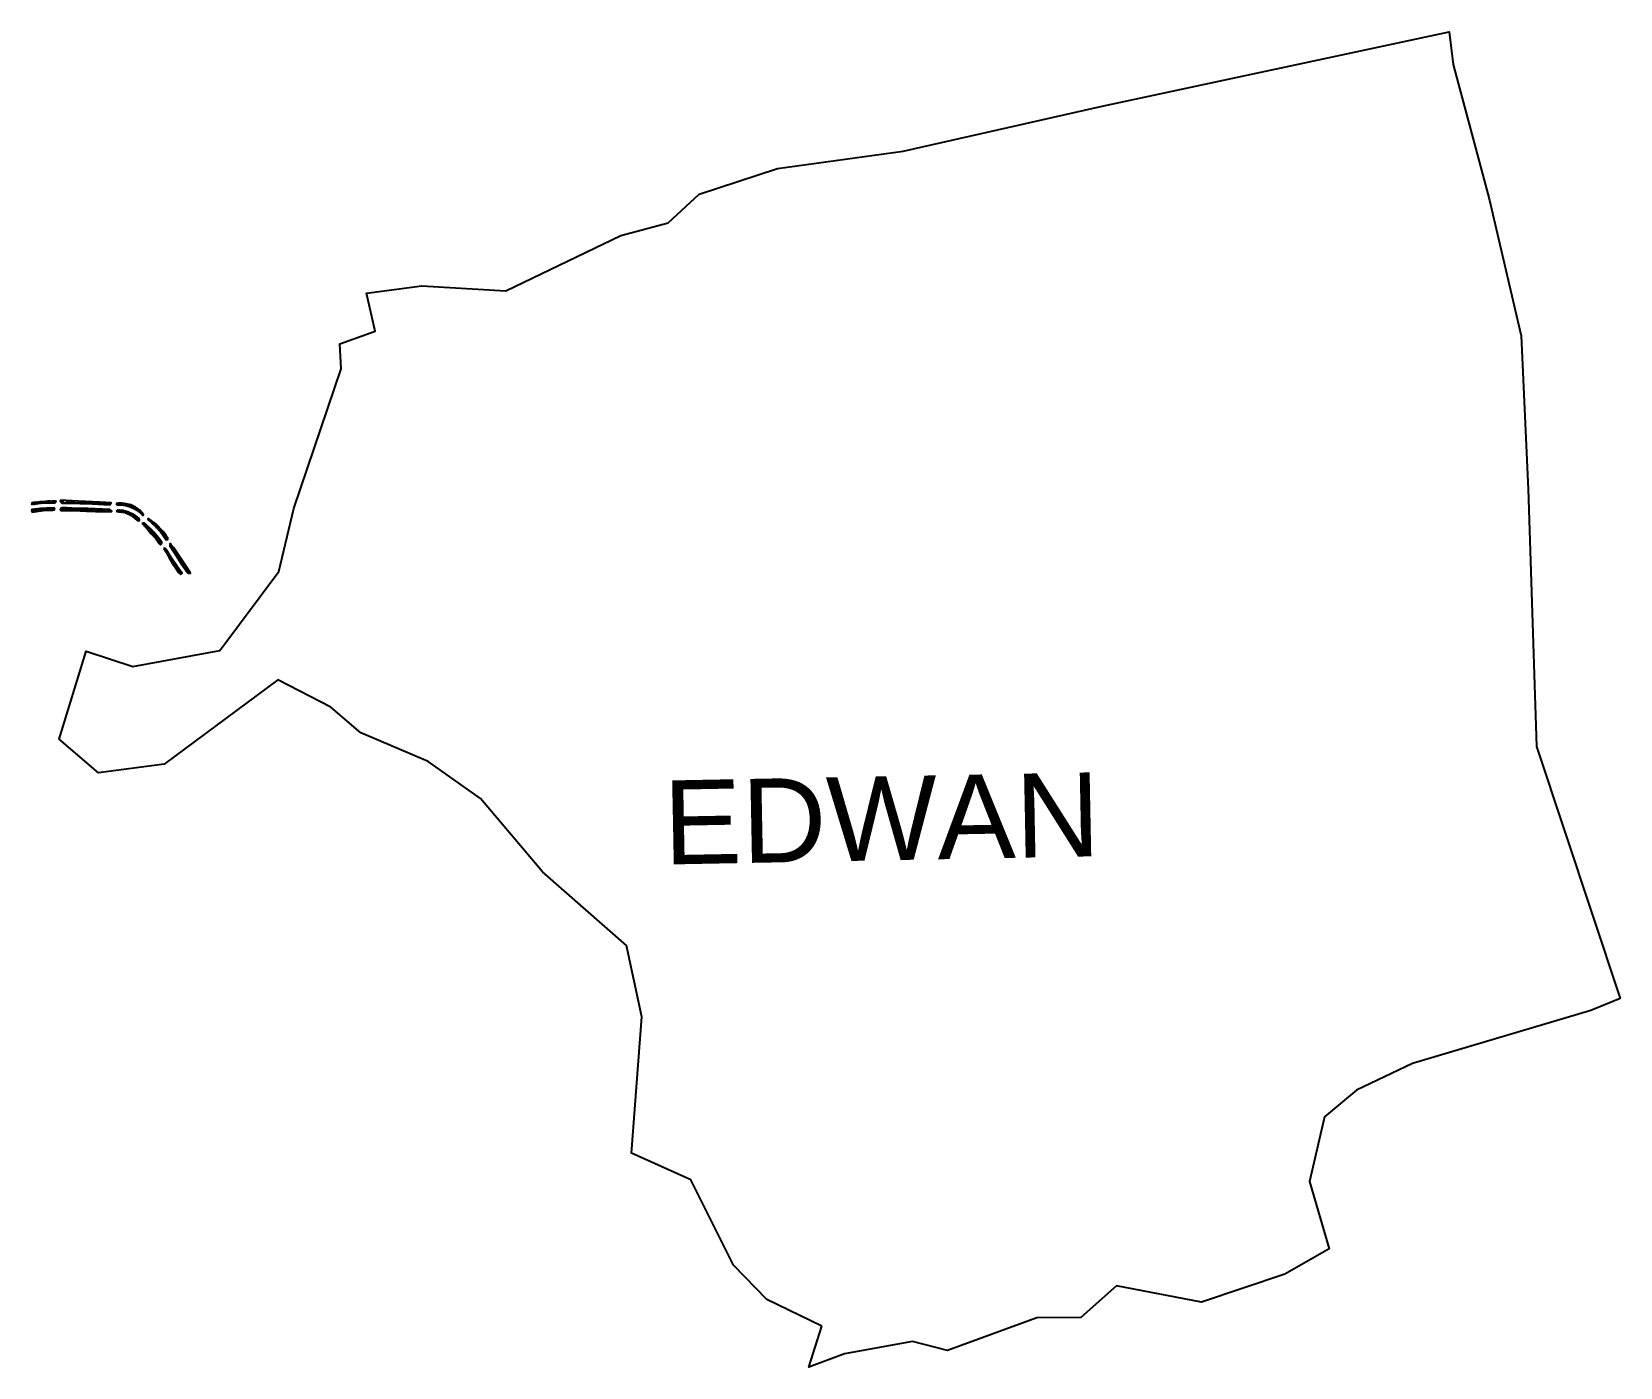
# Model space of a CAD drawing. Header units: metres. Extents: x 260805 to 262862, y 2161505 to 2163234.
import ezdxf

# ---------------------------------------------------------------- set-up
doc = ezdxf.new("R2010")
doc.units = ezdxf.units.M
doc.header["$MEASUREMENT"] = 0
for name, color, linetype in [('BREAKWATER', 6, 'Continuous'), ('village', 3, 'Continuous'), ('VILLAGE NAME', 250, 'Continuous')]:
    doc.layers.add(name, color=color, linetype=linetype)
doc.styles.get("Standard").update_dxf_attribs({"font": 'arial.ttf'})
pattern_1 = [(60, (0, 0), (-15.239999994, -3e-09), [13.97, -1.27]), (180, (0, 0), (7.62, -13.19822715), [13.97, -1.27]), (300, (0, 0), (15.239999994, -3e-09), [13.97, -1.27]), (60, (1.27, 0), (-15.239999994, -3e-09), [2.54, -12.7]), (300, (1.27, 0), (15.239999994, -3e-09), [2.54, -12.7]), (60, (-0.635, 1.1), (-15.239999994, -3e-09), [2.54, -12.7]), (180, (-0.635, 1.1), (7.62, -13.19822715), [2.54, -12.7]), (300, (-0.635, -1.1), (15.239999994, -3e-09), [2.54, -12.7]), (180, (-0.635, -1.1), (7.62, -13.19822715), [2.54, -12.7]), (60, (-5.08, 0), (-15.239999994, -3e-09), [2.54, -12.7]), (300, (-5.08, 0), (15.239999994, -3e-09), [2.54, -12.7]), (60, (2.54, -4.4), (-15.239999994, -3e-09), [2.54, -12.7]), (180, (2.54, -4.4), (7.62, -13.19822715), [2.54, -12.7]), (300, (2.54, 4.4), (15.239999994, -3e-09), [2.54, -12.7]), (180, (2.54, 4.4), (7.62, -13.19822715), [2.54, -12.7]), (0, (2.54, 2.2), (-7.62, 13.19822715), [8.89, -6.35]), (0, (2.54, -2.2), (-7.62, 13.19822715), [8.89, -6.35]), (120, (0.635, 3.3), (-15.239999994, 3e-09), [8.89, -6.35]), (120, (-3.175, 1.1), (-15.239999994, 3e-09), [8.89, -6.35]), (240, (-3.175, -1.1), (7.619999994, -13.19822715), [8.89, -6.35]), (240, (0.635, -3.3), (7.619999994, -13.19822715), [8.89, -6.35])]
pattern_2 = [(60, (0, 0), (-3.0479999988, -7e-10), [2.794, -0.254]), (180, (0, 0), (1.524, -2.6396454294), [2.794, -0.254]), (300, (0, 0), (3.0479999988, -7e-10), [2.794, -0.254]), (60, (0.254, 0), (-3.0479999988, -7e-10), [0.508, -2.54]), (300, (0.254, 0), (3.0479999988, -7e-10), [0.508, -2.54]), (60, (-0.127, 0.22), (-3.0479999988, -7e-10), [0.508, -2.54]), (180, (-0.127, 0.22), (1.524, -2.6396454294), [0.508, -2.54]), (300, (-0.127, -0.22), (3.0479999988, -7e-10), [0.508, -2.54]), (180, (-0.127, -0.22), (1.524, -2.6396454294), [0.508, -2.54]), (60, (-1.016, 0), (-3.0479999988, -7e-10), [0.508, -2.54]), (300, (-1.016, 0), (3.0479999988, -7e-10), [0.508, -2.54]), (60, (0.508, -0.88), (-3.0479999988, -7e-10), [0.508, -2.54]), (180, (0.508, -0.88), (1.524, -2.6396454294), [0.508, -2.54]), (300, (0.508, 0.88), (3.0479999988, -7e-10), [0.508, -2.54]), (180, (0.508, 0.88), (1.524, -2.6396454294), [0.508, -2.54]), (0, (0.508, 0.44), (-1.524, 2.6396454294), [1.778, -1.27]), (0, (0.508, -0.44), (-1.524, 2.6396454294), [1.778, -1.27]), (120, (0.127, 0.66), (-3.0479999988, 7e-10), [1.778, -1.27]), (120, (-0.635, 0.22), (-3.0479999988, 7e-10), [1.778, -1.27]), (240, (-0.635, -0.22), (1.5239999988, -2.63964543), [1.778, -1.27]), (240, (0.127, -0.66), (1.5239999988, -2.63964543), [1.778, -1.27])]

msp = doc.modelspace()

# ---------------------------------------------------------------- hatches: boundary and pattern name
at = {"layer": 'BREAKWATER'}
h = msp.add_hatch(dxfattribs=at)
h.set_pattern_fill('ESCHER', color=256, scale=0.1)
h.set_pattern_definition(pattern_2)
h.paths.add_polyline_path([(260834.8, 2162623.5), (260823.8, 2162623.5), (260816.5, 2162623), (260810.2, 2162622.4), (260805.3, 2162621.9), (260805.5, 2162624.4), (260811, 2162624.9), (260816.5, 2162625.6), (260822.2, 2162626), (260831, 2162626.7), (260835.4, 2162626.7), (260836.6, 2162626.3), (260835.2, 2162624.5)])
h = msp.add_hatch(dxfattribs=at)
h.set_pattern_fill('ESCHER', color=256, scale=0.5)
h.set_pattern_definition(pattern_1)
h.paths.add_polyline_path([(260822.2, 2162626), (260816.5, 2162625.6), (260811, 2162624.9), (260805.5, 2162624.4), (260805.3, 2162621.9), (260810.2, 2162622.4), (260816.5, 2162623), (260823.8, 2162623.5), (260834.8, 2162623.5), (260835.2, 2162624.5), (260836.6, 2162626.3), (260835.4, 2162626.7), (260831, 2162626.7)])
h = msp.add_hatch(dxfattribs=at)
h.set_pattern_fill('ESCHER', color=256, scale=0.1)
h.set_pattern_definition(pattern_2)
h.paths.add_polyline_path([(260842.4, 2162625.3), (260843.8, 2162623.7), (260851.3, 2162623.7), (260858.5, 2162623.4), (260867.3, 2162623.3), (260883.3, 2162622.7), (260906.1, 2162621.6), (260907.9, 2162624.2), (260893.2, 2162625), (260865.3, 2162626.3), (260849.6, 2162627), (260842.8, 2162627.3), (260842, 2162626.8), (260841.7, 2162626)])
h = msp.add_hatch(dxfattribs=at)
h.set_pattern_fill('ESCHER', color=256, scale=0.5)
h.set_pattern_definition(pattern_1)
h.paths.add_polyline_path([(260865.3, 2162626.3), (260849.6, 2162627), (260842.8, 2162627.3), (260842, 2162626.8), (260841.7, 2162626), (260842.4, 2162625.3), (260843.8, 2162623.7), (260851.3, 2162623.7), (260858.5, 2162623.4), (260867.3, 2162623.3), (260883.3, 2162622.7), (260906.1, 2162621.6), (260907.9, 2162624.2), (260893.2, 2162625)])
h = msp.add_hatch(dxfattribs=at)
h.set_pattern_fill('ESCHER', color=256, scale=0.1)
h.set_pattern_definition(pattern_2)
h.paths.add_polyline_path([(260914.4, 2162623.3), (260915.6, 2162621.3), (260923.8, 2162620.8), (260930.2, 2162619.5), (260937.2, 2162616.7), (260942, 2162613.9), (260946.9, 2162609.6), (260948.7, 2162607.8), (260949.8, 2162609), (260944.4, 2162614.8), (260939.3, 2162618.4), (260933.5, 2162621.4), (260925, 2162623.2), (260920.9, 2162623.8), (260917.5, 2162623.7)])
h = msp.add_hatch(dxfattribs=at)
h.set_pattern_fill('ESCHER', color=256, scale=0.5)
h.set_pattern_definition(pattern_1)
h.paths.add_polyline_path([(260925, 2162623.2), (260920.9, 2162623.8), (260917.5, 2162623.7), (260914.4, 2162623.3), (260915.6, 2162621.3), (260923.8, 2162620.8), (260930.2, 2162619.5), (260937.2, 2162616.7), (260942, 2162613.9), (260946.9, 2162609.6), (260948.7, 2162607.8), (260949.8, 2162609), (260944.4, 2162614.8), (260939.3, 2162618.4), (260933.5, 2162621.4)])
h = msp.add_hatch(dxfattribs=at)
h.set_pattern_fill('ESCHER', color=256, scale=0.5)
h.set_pattern_definition(pattern_1)
h.paths.add_polyline_path([(260819.9, 2162614.1), (260832.2, 2162614.6), (260834.3, 2162615), (260834.6, 2162616.2), (260834.2, 2162617.4), (260824.2, 2162617.1), (260817, 2162616.7), (260805.1, 2162615.4), (260805.1, 2162612.1)])
h = msp.add_hatch(dxfattribs=at)
h.set_pattern_fill('ESCHER', color=256, scale=0.1)
h.set_pattern_definition(pattern_2)
h.paths.add_polyline_path([(260805.1, 2162612.1), (260819.9, 2162614.1), (260832.2, 2162614.6), (260834.3, 2162615), (260834.6, 2162616.2), (260834.2, 2162617.4), (260824.2, 2162617.1), (260817, 2162616.7), (260805.1, 2162615.4)])
h = msp.add_hatch(dxfattribs=at)
h.set_pattern_fill('ESCHER', color=256, scale=0.1)
h.set_pattern_definition(pattern_2)
h.paths.add_polyline_path([(260842.8, 2162614), (260850, 2162614.1), (260858.4, 2162614.1), (260867.7, 2162613.8), (260875.9, 2162613.4), (260887.7, 2162613), (260898.3, 2162612.7), (260904.3, 2162612.7), (260907.8, 2162612.5), (260908.3, 2162612.9), (260908.6, 2162613.4), (260906.1, 2162615.4), (260877.5, 2162616.6), (260857, 2162617.2), (260850.3, 2162617.5), (260846.6, 2162617.5), (260844.2, 2162617.5), (260842.8, 2162617), (260842.3, 2162616.2), (260841.9, 2162614.8), (260842.1, 2162614.4)])
h = msp.add_hatch(dxfattribs=at)
h.set_pattern_fill('ESCHER', color=256, scale=0.5)
h.set_pattern_definition(pattern_1)
h.paths.add_polyline_path([(260842.1, 2162614.4), (260842.8, 2162614), (260850, 2162614.1), (260858.4, 2162614.1), (260867.7, 2162613.8), (260875.9, 2162613.4), (260887.7, 2162613), (260898.3, 2162612.7), (260904.3, 2162612.7), (260907.8, 2162612.5), (260908.3, 2162612.9), (260908.6, 2162613.4), (260906.1, 2162615.4), (260877.5, 2162616.6), (260857, 2162617.2), (260850.3, 2162617.5), (260846.6, 2162617.5), (260844.2, 2162617.5), (260842.8, 2162617), (260842.3, 2162616.2), (260841.9, 2162614.8)])
h = msp.add_hatch(dxfattribs=at)
h.set_pattern_fill('ESCHER', color=256, scale=0.1)
h.set_pattern_definition(pattern_2)
h.paths.add_polyline_path([(260915, 2162613.2), (260915.5, 2162614.1), (260916.3, 2162614.9), (260921.9, 2162614.5), (260929.4, 2162612.6), (260934.6, 2162610.3), (260938.9, 2162607.7), (260943.8, 2162603.6), (260944.3, 2162602.5), (260944.3, 2162600.7), (260943.1, 2162600.7), (260942, 2162601.2), (260935.9, 2162606.2), (260930.7, 2162609), (260924.8, 2162611.4), (260920.9, 2162611.8), (260918.3, 2162612), (260915.8, 2162612.4)])
h = msp.add_hatch(dxfattribs=at)
h.set_pattern_fill('ESCHER', color=256, scale=0.5)
h.set_pattern_definition(pattern_1)
h.paths.add_polyline_path([(260935.9, 2162606.2), (260942, 2162601.2), (260943.1, 2162600.7), (260944.3, 2162600.7), (260944.3, 2162602.5), (260943.8, 2162603.6), (260938.9, 2162607.7), (260934.6, 2162610.3), (260929.4, 2162612.6), (260921.9, 2162614.5), (260916.3, 2162614.9), (260915.5, 2162614.1), (260915, 2162613.2), (260915.8, 2162612.4), (260918.3, 2162612), (260920.9, 2162611.8), (260924.8, 2162611.4), (260930.7, 2162609)])
h = msp.add_hatch(dxfattribs=at)
h.set_pattern_fill('ESCHER', color=256, scale=0.1)
h.set_pattern_definition(pattern_2)
h.paths.add_polyline_path([(260956.1, 2162603.9), (260955.4, 2162602.3), (260959.9, 2162598.5), (260967.2, 2162591.2), (260971.7, 2162586.3), (260974.4, 2162583.2), (260977.7, 2162578), (260978.6, 2162575.9), (260981.2, 2162576.5), (260980.9, 2162578.9), (260979.2, 2162581.6), (260975.4, 2162586.5), (260965.5, 2162596.7), (260958.3, 2162602.2)])
h = msp.add_hatch(dxfattribs=at)
h.set_pattern_fill('ESCHER', color=256, scale=0.5)
h.set_pattern_definition(pattern_1)
h.paths.add_polyline_path([(260971.7, 2162586.3), (260974.4, 2162583.2), (260977.7, 2162578), (260978.6, 2162575.9), (260981.2, 2162576.5), (260980.9, 2162578.9), (260979.2, 2162581.6), (260975.4, 2162586.5), (260965.5, 2162596.7), (260958.3, 2162602.2), (260956.1, 2162603.9), (260955.4, 2162602.3), (260959.9, 2162598.5), (260967.2, 2162591.2)])
h = msp.add_hatch(dxfattribs=at)
h.set_pattern_fill('ESCHER', color=256, scale=0.1)
h.set_pattern_definition(pattern_2)
h.paths.add_polyline_path([(260948, 2162597.3), (260954.5, 2162590.5), (260959.4, 2162584.4), (260965.2, 2162578.2), (260970, 2162571.4), (260971.7, 2162569.6), (260972.9, 2162570.9), (260973.3, 2162573), (260969.7, 2162578.3), (260962.8, 2162586.5), (260958.9, 2162590.5), (260953.6, 2162595.3), (260951.6, 2162597.2), (260950.5, 2162597.9), (260949.3, 2162597.7)])
h = msp.add_hatch(dxfattribs=at)
h.set_pattern_fill('ESCHER', color=256, scale=0.5)
h.set_pattern_definition(pattern_1)
h.paths.add_polyline_path([(260958.9, 2162590.5), (260953.6, 2162595.3), (260951.6, 2162597.2), (260950.5, 2162597.9), (260949.3, 2162597.7), (260948, 2162597.3), (260954.5, 2162590.5), (260959.4, 2162584.4), (260965.2, 2162578.2), (260970, 2162571.4), (260971.7, 2162569.6), (260972.9, 2162570.9), (260973.3, 2162573), (260969.7, 2162578.3), (260962.8, 2162586.5)])
h = msp.add_hatch(dxfattribs=at)
h.set_pattern_fill('ESCHER', color=256, scale=0.1)
h.set_pattern_definition(pattern_2)
h.paths.add_polyline_path([(260976, 2162564.9), (260979.8, 2162558.7), (260982.7, 2162553.6), (260987.3, 2162545.6), (260991.8, 2162538.4), (260995.2, 2162533.8), (260997.4, 2162531.8), (260998.2, 2162531.8), (260999.7, 2162532.8), (260994.6, 2162540), (260985.7, 2162553.3), (260980.7, 2162561.2), (260979, 2162563.8), (260977.5, 2162565.2)])
h = msp.add_hatch(dxfattribs=at)
h.set_pattern_fill('ESCHER', color=256, scale=0.5)
h.set_pattern_definition(pattern_1)
h.paths.add_polyline_path([(260987.3, 2162545.6), (260991.8, 2162538.4), (260995.2, 2162533.8), (260997.4, 2162531.8), (260998.2, 2162531.8), (260999.7, 2162532.8), (260994.6, 2162540), (260985.7, 2162553.3), (260980.7, 2162561.2), (260979, 2162563.8), (260977.5, 2162565.2), (260976, 2162564.9), (260979.8, 2162558.7), (260982.7, 2162553.6)])
h = msp.add_hatch(dxfattribs=at)
h.set_pattern_fill('ESCHER', color=256, scale=0.1)
h.set_pattern_definition(pattern_2)
h.paths.add_polyline_path([(260984.4, 2162571.6), (260983.7, 2162568.2), (260992.4, 2162554.8), (260998, 2162546), (261006.4, 2162534.1), (261007.5, 2162532.9), (261010.7, 2162532.9), (261006.9, 2162538.7), (260998.5, 2162551.4), (260988.8, 2162565.6), (260985.7, 2162569.5)])
h = msp.add_hatch(dxfattribs=at)
h.set_pattern_fill('ESCHER', color=256, scale=0.5)
h.set_pattern_definition(pattern_1)
h.paths.add_polyline_path([(261006.4, 2162534.1), (261007.5, 2162532.9), (261010.7, 2162532.9), (261006.9, 2162538.7), (260998.5, 2162551.4), (260988.8, 2162565.6), (260985.7, 2162569.5), (260984.4, 2162571.6), (260983.7, 2162568.2), (260992.4, 2162554.8), (260998, 2162546)])

# ---------------------------------------------------------------- linework, layer by layer
at = {"layer": 'BREAKWATER', "flags": 128}
for points in [[(260834.8, 2162623.5), (260823.8, 2162623.5), (260816.5, 2162623), (260810.2, 2162622.4), (260805.3, 2162621.9), (260805.5, 2162624.4), (260811, 2162624.9), (260816.5, 2162625.6), (260822.2, 2162626), (260831, 2162626.7), (260835.4, 2162626.7), (260836.6, 2162626.3), (260835.2, 2162624.5)], [(260842.4, 2162625.3), (260843.8, 2162623.7), (260851.3, 2162623.7), (260858.5, 2162623.4), (260867.3, 2162623.3), (260883.3, 2162622.7), (260906.1, 2162621.6), (260907.9, 2162624.2), (260893.2, 2162625), (260865.3, 2162626.3), (260849.6, 2162627), (260842.8, 2162627.3), (260842, 2162626.8), (260841.7, 2162626)], [(260914.4, 2162623.3), (260915.6, 2162621.3), (260923.8, 2162620.8), (260930.2, 2162619.5), (260937.2, 2162616.7), (260942, 2162613.9), (260946.9, 2162609.6), (260948.7, 2162607.8), (260949.8, 2162609), (260944.4, 2162614.8), (260939.3, 2162618.4), (260933.5, 2162621.4), (260925, 2162623.2), (260920.9, 2162623.8), (260917.5, 2162623.7)], [(260805.1, 2162612.1), (260819.9, 2162614.1), (260832.2, 2162614.6), (260834.3, 2162615), (260834.6, 2162616.2), (260834.2, 2162617.4), (260824.2, 2162617.1), (260817, 2162616.7), (260805.1, 2162615.4)], [(260842.8, 2162614), (260850, 2162614.1), (260858.4, 2162614.1), (260867.7, 2162613.8), (260875.9, 2162613.4), (260887.7, 2162613), (260898.3, 2162612.7), (260904.3, 2162612.7), (260907.8, 2162612.5), (260908.3, 2162612.9), (260908.6, 2162613.4), (260906.1, 2162615.4), (260877.5, 2162616.6), (260857, 2162617.2), (260850.3, 2162617.5), (260846.6, 2162617.5), (260844.2, 2162617.5), (260842.8, 2162617), (260842.3, 2162616.2), (260841.9, 2162614.8), (260842.1, 2162614.4)], [(260915, 2162613.2), (260915.5, 2162614.1), (260916.3, 2162614.9), (260921.9, 2162614.5), (260929.4, 2162612.6), (260934.6, 2162610.3), (260938.9, 2162607.7), (260943.8, 2162603.6), (260944.3, 2162602.5), (260944.3, 2162600.7), (260943.1, 2162600.7), (260942, 2162601.2), (260935.9, 2162606.2), (260930.7, 2162609), (260924.8, 2162611.4), (260920.9, 2162611.8), (260918.3, 2162612), (260915.8, 2162612.4)], [(260956.1, 2162603.9), (260955.4, 2162602.3), (260959.9, 2162598.5), (260967.2, 2162591.2), (260971.7, 2162586.3), (260974.4, 2162583.2), (260977.7, 2162578), (260978.6, 2162575.9), (260981.2, 2162576.5), (260980.9, 2162578.9), (260979.2, 2162581.6), (260975.4, 2162586.5), (260965.5, 2162596.7), (260958.3, 2162602.2)], [(260948, 2162597.3), (260954.5, 2162590.5), (260959.4, 2162584.4), (260965.2, 2162578.2), (260970, 2162571.4), (260971.7, 2162569.6), (260972.9, 2162570.9), (260973.3, 2162573), (260969.7, 2162578.3), (260962.8, 2162586.5), (260958.9, 2162590.5), (260953.6, 2162595.3), (260951.6, 2162597.2), (260950.5, 2162597.9), (260949.3, 2162597.7)], [(260976, 2162564.9), (260979.8, 2162558.7), (260982.7, 2162553.6), (260987.3, 2162545.6), (260991.8, 2162538.4), (260995.2, 2162533.8), (260997.4, 2162531.8), (260998.2, 2162531.8), (260999.7, 2162532.8), (260994.6, 2162540), (260985.7, 2162553.3), (260980.7, 2162561.2), (260979, 2162563.8), (260977.5, 2162565.2)], [(260984.4, 2162571.6), (260983.7, 2162568.2), (260992.4, 2162554.8), (260998, 2162546), (261006.4, 2162534.1), (261007.5, 2162532.9), (261010.7, 2162532.9), (261006.9, 2162538.7), (260998.5, 2162551.4), (260988.8, 2162565.6), (260985.7, 2162569.5)]]:
    msp.add_lwpolyline(points, close=True, dxfattribs=at)
at = {"layer": 'village', "color": 3, "true_color": 0x00ff00}
msp.add_polyline3d([(261827.8, 2161557.8, 0), (261756.7, 2161592.3, 0), (261713.4, 2161636.9, 0), (261658.4, 2161747.4, 0), (261581.5, 2161781.7, 0), (261594.8, 2161958.5, 0), (261574.9, 2162050.6, 0), (261466.3, 2162146.1, 0), (261385.8, 2162241.1, 0), (261318.3, 2162288.9, 0), (261231, 2162326.3, 0), (261192.3, 2162359.5, 0), (261123.6, 2162394.9, 0), (260976.6, 2162285.4, 0), (260891.6, 2162274.3, 0), (260840.5, 2162318.1, 0), (260875.6, 2162432.1, 0), (260935.8, 2162411.9, 0), (261048.6, 2162432.6, 0), (261125, 2162535.2, 0), (261144.5, 2162616.6, 0), (261205.8, 2162797.5, 0), (261203.9, 2162829.9, 0), (261249.7, 2162846.3, 0), (261238.3, 2162895.7, 0), (261309.9, 2162904.9, 0), (261418.9, 2162898.5, 0), (261567.9, 2162970.4, 0), (261628.8, 2162986.7, 0), (261669.2, 2163023.8, 0), (261770.7, 2163056.8, 0), (261933.1, 2163079.3, 0), (262190.7, 2163137.9, 0), (262640, 2163234.1, 0), (262645.1, 2163191.9, 0), (262691.7, 2163017.8, 0), (262733.3, 2162840.3, 0), (262742.4, 2162641.7, 0), (262753.3, 2162308.4, 0), (262861.6, 2161982, 0), (262823.6, 2161966.6, 0), (262592.6, 2161897.8, 0), (262520.3, 2161863.5, 0), (262478.5, 2161828.9, 0), (262459.5, 2161745.2, 0), (262484.9, 2161657.8, 0), (262427.5, 2161625.2, 0), (262319.3, 2161588.8, 0), (262209.2, 2161610.2, 0), (262163.4, 2161569, 0), (262106.1, 2161568.4, 0), (261990.5, 2161526.2, 0), (261945.2, 2161537.9, 0), (261857.2, 2161522.1, 0), (261811, 2161504.6, 0)], close=True, dxfattribs=at)

# ---------------------------------------------------------------- texts
at = {"layer": 'VILLAGE NAME', "insert": (261621.7, 2162264.3), "char_height": 108.748, "attachment_point": 1, "rotation": 1.1028}
msp.add_mtext_dynamic_manual_height_columns('{\\fArial|b0|i0|c0|p34;EDWAN}', width=726.929, gutter_width=543.7, heights=[0], dxfattribs=at)
msp.add_mtext_dynamic_manual_height_columns('{\\fArial|b0|i0|c0|p34;EDWAN}', width=726.929, gutter_width=543.7, heights=[0], dxfattribs=at)

doc.saveas('drawing.dxf')
